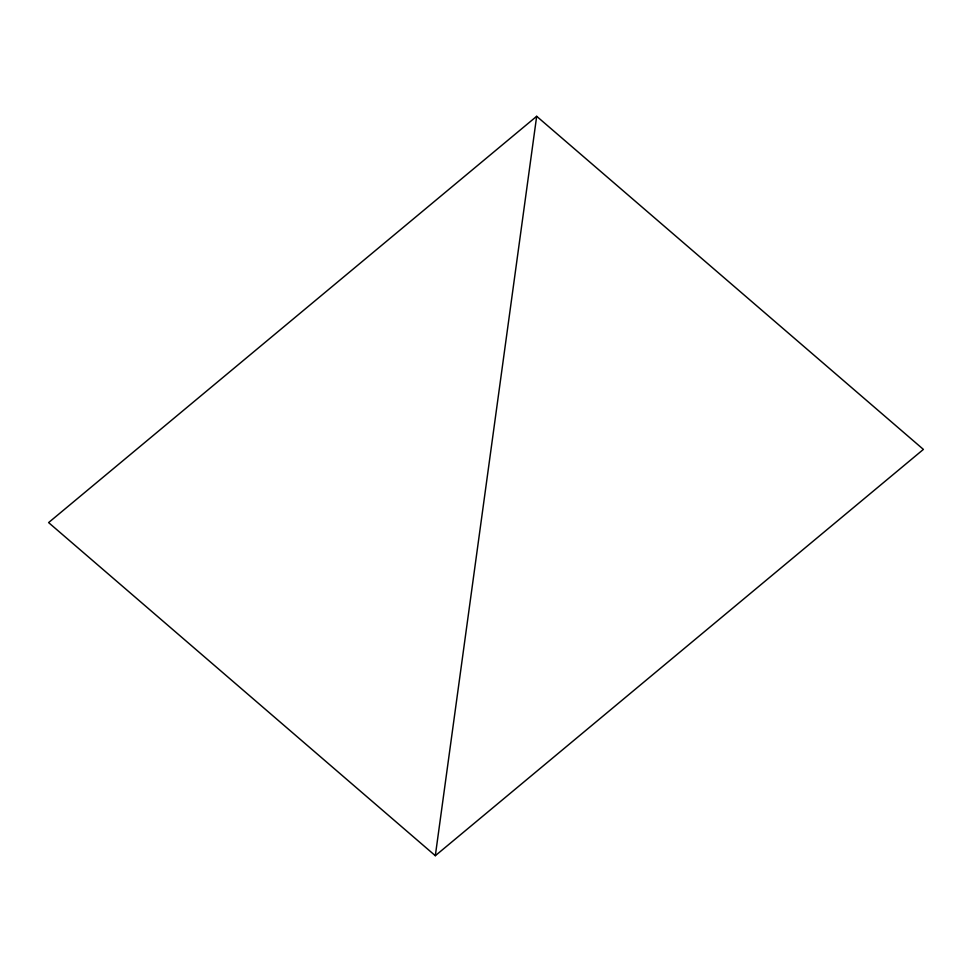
<?xml version="1.0" encoding="UTF-8"?>
<svg xmlns="http://www.w3.org/2000/svg" width="972" height="972" viewBox="0 0 972 972"><rect width="100%" height="100%" fill="white"/><g stroke="black" fill="none" stroke-linecap="round" stroke-linejoin="round"><path stroke-width="1.46" d="M435.322 855.7L536.678 116.3L923.4 449.404L435.322 855.7L48.6 522.596L536.678 116.3"/></g></svg>
